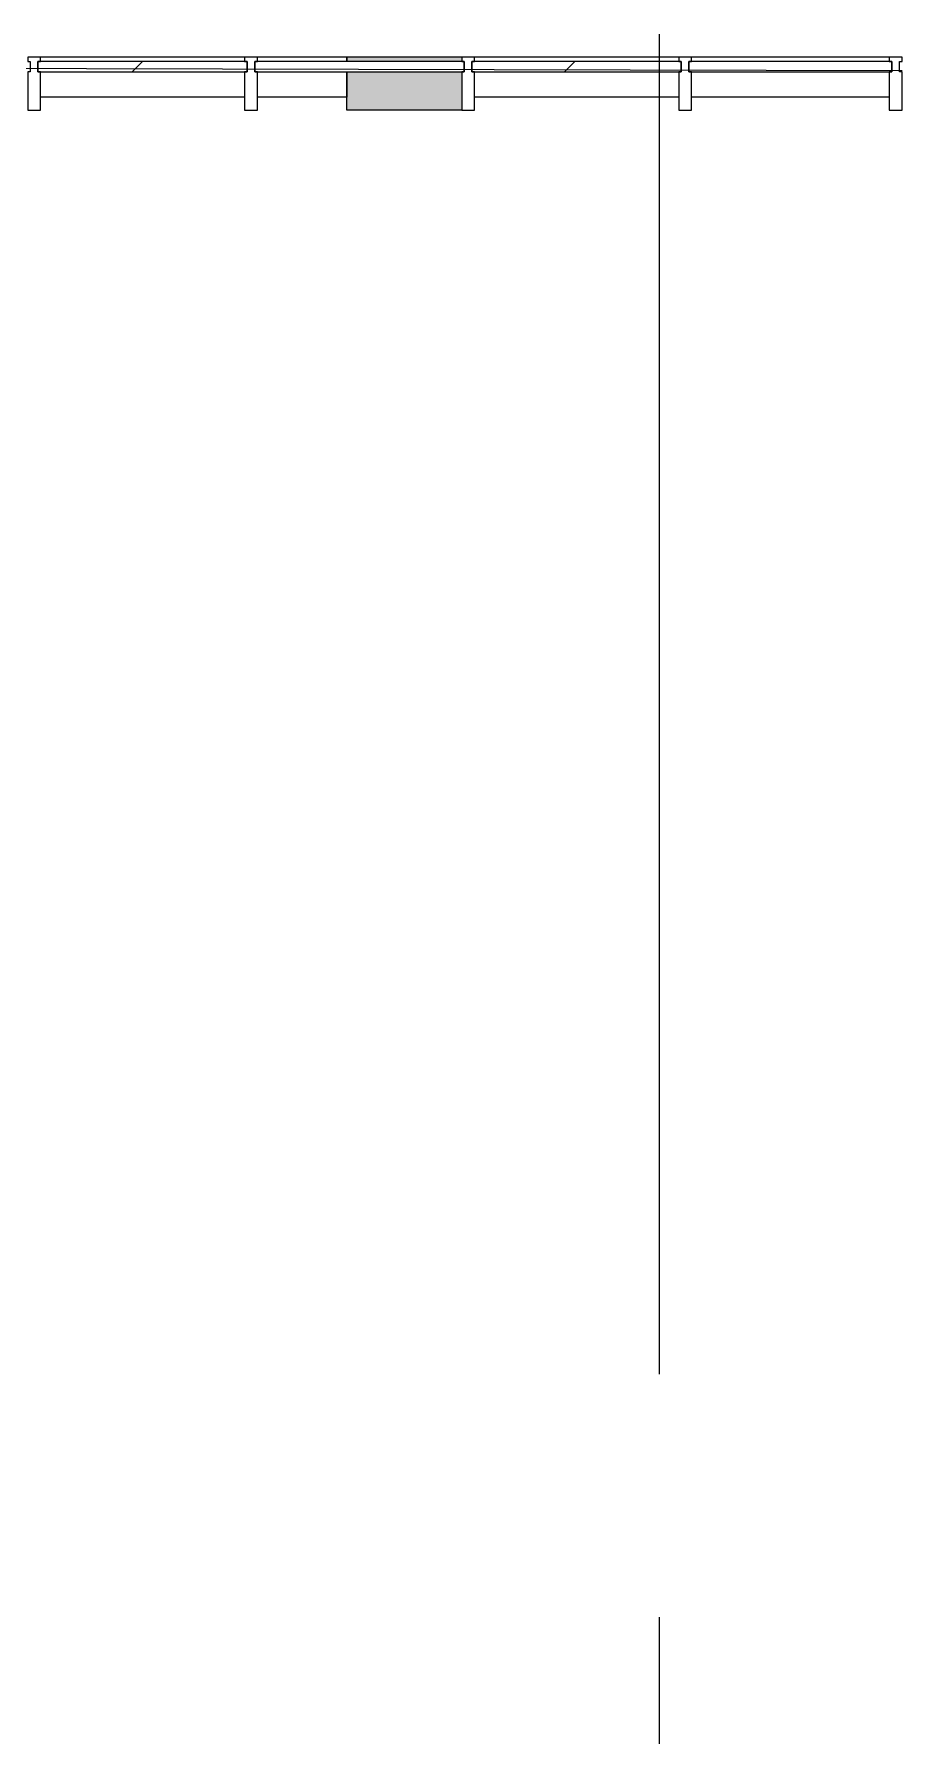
# Model space of a CAD drawing. Header units: millimetres. Extents: x -625 to 415037, y -3642 to 102118.
# Drawn here: x 10125 to 13505, y 20589 to 27262 of the extents above; entities that cross this region are included whole.
import ezdxf

# ---------------------------------------------------------------- set-up
doc = ezdxf.new("R2010")
doc.units = ezdxf.units.MM
doc.linetypes.add('Осевая', pattern=[6350, 1270, -952.5, 3175, -952.5])
for name, color, linetype, lineweight in [('A-GLAZ-CURT-1', 7, 'Continuous', 5), ('A-GLAZ-CURT-2', 7, 'Continuous', 20), ('A-GLAZ-CWMG', 7, 'Continuous', 9), ('A-GLAZ-CWMG-1', 7, 'Continuous', 20), ('Оси', 7, 'Continuous', 9), ('Оси-2', 7, 'Осевая', 9)]:
    doc.layers.add(name, color=color, linetype=linetype, lineweight=lineweight)

# ---------------------------------------------------------------- blocks, each defined once
blk = doc.blocks.new('Системная панель - Стекло - 40мм-V32-Объем проектирования 1 этажа')
at = {"layer": 'A-GLAZ-CURT-1'}
h = blk.add_hatch(dxfattribs=at)
h.set_pattern_fill('FP_60', color=256, style=0, pattern_type=2)
h.set_pattern_definition([(45, (-10685, -27090), (-565.685, 565.685), [400, -1200]), (45, (-11085, -27290), (-565.685, 565.685), [1200, -400]), (45, (-10285, -27490), (-565.685, 565.685), [400, -1200])])
h.paths.add_polyline_path([(400, -40), (410, -40), (410, 0), (-410, 0), (-410, -40), (-400, -40)])
at = {"layer": 'A-GLAZ-CURT-2'}
for p, q in [((410, 0), (-410, 0)), ((-410, 0), (-410, -40)), ((-410, -40), (410, -40)), ((410, -40), (410, 0))]:
    blk.add_line(p, q, dxfattribs=at)
blk = doc.blocks.new('Системная панель - Стекло - 40мм-22856068-Объем проектирования 1 этажа')
at = {"layer": 'A-GLAZ-CURT-2'}
for p, q in [((410.1, 0), (-410.1, 0)), ((-410.1, 0), (-410.1, -40)), ((-410.1, -40), (410.1, -40)), ((410.1, -40), (410.1, 0))]:
    blk.add_line(p, q, dxfattribs=at)
blk = doc.blocks.new('Системная панель - Стекло - 40мм-V33-Объем проектирования 1 этажа')
at = {"layer": 'A-GLAZ-CURT-1'}
h = blk.add_hatch(dxfattribs=at)
h.set_pattern_fill('FP_61', color=256, style=0, pattern_type=2)
h.set_pattern_definition([(45, (-12385.26, -27090), (-565.685, 565.685), [400, -1200]), (45, (-12785.26, -27290), (-565.685, 565.685), [1200, -400]), (45, (-11985.26, -27490), (-565.685, 565.685), [400, -1200])])
h.paths.add_polyline_path([(-129.7, -40), (410, -40), (410, 0), (-410, 0), (-410, -40), (-400, -40)])
at = {"layer": 'A-GLAZ-CURT-2'}
for p, q in [((410, 0), (-410, 0)), ((-410, 0), (-410, -40)), ((-410, -40), (410, -40)), ((410, -40), (410, 0))]:
    blk.add_line(p, q, dxfattribs=at)
blk = doc.blocks.new('Системная панель - Стекло - 40мм-V34-Объем проектирования 1 этажа')
at = {"layer": 'A-GLAZ-CURT-1'}
h = blk.add_hatch(dxfattribs=at)
h.set_pattern_fill('FP_62', color=256, style=0, pattern_type=2)
h.set_pattern_definition([(45, (-13222.76, -27090), (-565.685, 565.685), [400, -1200]), (45, (-13622.76, -27290), (-565.685, 565.685), [1200, -400]), (45, (-12822.76, -27490), (-565.685, 565.685), [400, -1200])])
h.paths.add_polyline_path([(64.3, -40), (397.5, -40), (397.5, 0), (-397.5, 0), (-397.5, -40), (-387.5, -40)])
at = {"layer": 'A-GLAZ-CURT-2'}
for p, q in [((397.5, 0), (-397.5, 0)), ((-397.5, 0), (-397.5, -40)), ((397.5, -40), (397.5, 0)), ((-397.5, -40), (397.5, -40))]:
    blk.add_line(p, q, dxfattribs=at)
blk = doc.blocks.new('Прямоугольный импост - Импост структурный с накладкой - 160мм-V35-Объем проектирования 1 этажа')
at = {"layer": 'A-GLAZ-CWMG'}
for p, q in [((10885, 27307), (10085, 27307)), ((10885, 27150), (10085, 27150))]:
    blk.add_line(p, q, dxfattribs=at)
blk = doc.blocks.new('Прямоугольный импост - Импост структурный с накладкой - 160мм-23251633-Объем проектирования 1 этажа')
at = {"layer": 'A-GLAZ-CWMG'}
for p, q in [((11285, 27307), (10935, 27307)), ((11285, 27307), (11285, 27290)), ((11285, 27250), (11285, 27150)), ((11285, 27150), (10935, 27150))]:
    blk.add_line(p, q, dxfattribs=at)
blk = doc.blocks.new('Прямоугольный импост - Импост структурный с накладкой - 190мм-23251634-Объем проектирования 1 этажа')
at = {"layer": 'A-GLAZ-CWMG'}
for points in [[(11735.3, 27290), (11735.3, 27307), (11285, 27307), (11285, 27290)], [(11735.3, 27100), (11735.3, 27250), (11285, 27250), (11285, 27100)]]:
    blk.add_hatch(color=256, dxfattribs=at).paths.add_polyline_path(points)
for p, q in [((11285, 27290), (11285, 27307)), ((11735.3, 27307), (11285, 27307)), ((11285, 27100), (11285, 27250)), ((11735.3, 27100), (11285, 27100))]:
    blk.add_line(p, q, dxfattribs=at)
blk = doc.blocks.new('Прямоугольный импост - Импост структурный с накладкой - 160мм-V36-Объем проектирования 1 этажа')
at = {"layer": 'A-GLAZ-CWMG'}
for p, q in [((13410.3, 27307), (12635.3, 27307)), ((13410.3, 27150), (12635.3, 27150))]:
    blk.add_line(p, q, dxfattribs=at)
blk = doc.blocks.new('Прямоугольный импост - Импост структурный с накладкой - 190мм-20153711-Объем проектирования 1 этажа')
at = {"layer": 'A-GLAZ-CWMG-1'}
for p, q in [((-50, 40), (-50, 190)), ((-50, 190), (0, 190)), ((0, 190), (0, 40)), ((-40, 40), (-50, 40)), ((-50, -17), (-50, 0)), ((-50, 0), (-40, 0)), ((-40, 0), (-40, 40)), ((-10, 40), (-10, 0)), ((0, 40), (-10, 40)), ((-10, 0), (0, 0)), ((0, 0), (0, -17)), ((0, -17), (-50, -17))]:
    blk.add_line(p, q, dxfattribs=at)
blk = doc.blocks.new('Прямоугольный импост - Импост структурный с накладкой - 190мм-20153693-Объем проектирования 1 этажа')
at = {"layer": 'A-GLAZ-CWMG-1'}
for p, q in [((-25, 40), (-25, 190)), ((-25, 190), (25, 190)), ((25, 190), (25, 40)), ((-15, 40), (-25, 40)), ((-25, -17), (-25, 0)), ((-25, 0), (-15, 0)), ((-15, 0), (-15, 40)), ((15, 40), (15, 0)), ((25, 40), (15, 40)), ((15, 0), (25, 0)), ((25, 0), (25, -17)), ((25, -17), (-25, -17))]:
    blk.add_line(p, q, dxfattribs=at)

msp = doc.modelspace()

# ---------------------------------------------------------------- linework, layer by layer
at = {"flags": 128}
msp.add_lwpolyline([(13524.9, 27117.8), (9795.7, 27126.6), (9794.1, 26455.6), (9152.1, 26457.1), (9153.7, 27128.1), (4745.7, 27138.4), (4744.1, 26467.4), (4123.1, 26468.9), (4121.5, 25760.9), (9792.4, 25747.6), (9789, 24275.6), (9189, 24277), (9184.1, 22199), (9784.1, 22197.6), (9780.7, 20726.1), (10002, 20608.7), (9998.8, 19275.3)], dxfattribs=at)
at = {"layer": 'Оси'}
msp.add_line((12574.7, 22262), (12574.7, 27262), dxfattribs=at)
at = {"layer": 'Оси-2'}
msp.add_line((12574.7, 2957.7), (12574.7, 22262), dxfattribs=at)

# ---------------------------------------------------------------- block references
at = {"extrusion": (0, 0, -1), "rotation": 180}
for name, p in [('Прямоугольный импост - Импост структурный с накладкой - 190мм-20153693-Объем проектирования 1 этажа', (-10124.7, 27153.9)), ('Прямоугольный импост - Импост структурный с накладкой - 190мм-20153693-Объем проектирования 1 этажа', (-10974.7, 27153.9)), ('Прямоугольный импост - Импост структурный с накладкой - 190мм-20153693-Объем проектирования 1 этажа', (-11825, 27153.9)), ('Прямоугольный импост - Импост структурный с накладкой - 190мм-20153693-Объем проектирования 1 этажа', (-12675, 27153.9)), ('Прямоугольный импост - Импост структурный с накладкой - 190мм-20153711-Объем проектирования 1 этажа', (-13525, 27153.9))]:
    msp.add_blockref(name, p, dxfattribs=at)
for name, p in [('Прямоугольный импост - Импост структурный с накладкой - 160мм-V35-Объем проектирования 1 этажа', (64.7, -136.1)), ('Прямоугольный импост - Импост структурный с накладкой - 160мм-23251633-Объем проектирования 1 этажа', (64.7, -136.1)), ('Прямоугольный импост - Импост структурный с накладкой - 190мм-23251634-Объем проектирования 1 этажа', (64.7, -136.1)), ('Прямоугольный импост - Импост структурный с накладкой - 160мм-V35-Объем проектирования 1 этажа', (1765, -136.1)), ('Прямоугольный импост - Импост структурный с накладкой - 160мм-V36-Объем проектирования 1 этажа', (64.7, -136.1)), ('Системная панель - Стекло - 40мм-V32-Объем проектирования 1 этажа', (10549.7, 27153.9)), ('Системная панель - Стекло - 40мм-22856068-Объем проектирования 1 этажа', (11399.8, 27153.9)), ('Системная панель - Стекло - 40мм-V33-Объем проектирования 1 этажа', (12250, 27153.9)), ('Системная панель - Стекло - 40мм-V34-Объем проектирования 1 этажа', (13087.5, 27153.9))]:
    msp.add_blockref(name, p)

doc.saveas('drawing.dxf')
